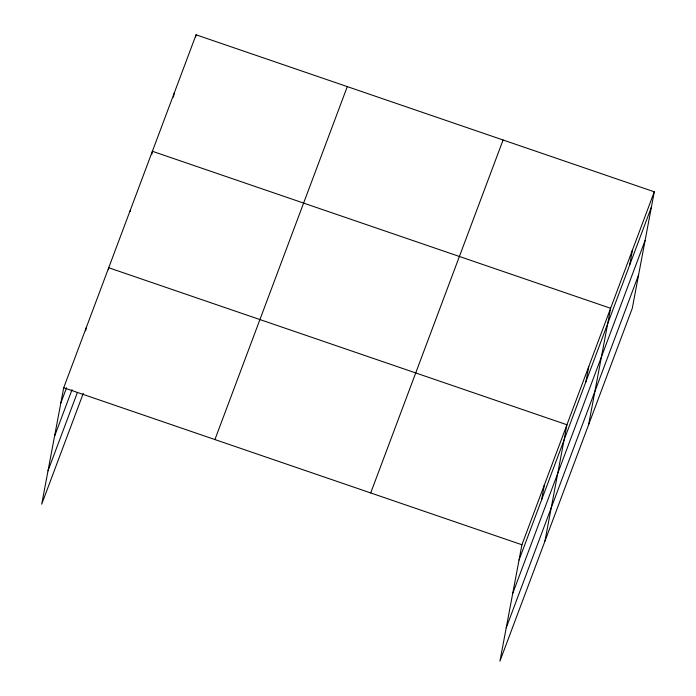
<?xml version="1.0" encoding="UTF-8"?>
<svg xmlns="http://www.w3.org/2000/svg" width="696" height="696" viewBox="0 0 696 696"><rect width="100%" height="100%" fill="white"/><g stroke="black" fill="none" stroke-linecap="round" stroke-linejoin="round"><path stroke-width="1.04" d="M654.292 191.809L521.922 544.759L499.919 661.2L632.29 308.25L654.292 191.809L196.081 34.8L63.71 387.75L41.708 504.191L83.285 393.344M85.634 330.809L86.208 327.755M108.332 269.787L108.715 267.751L566.927 424.751L544.924 541.192M130.169 211.549L130.561 209.513M151.824 154.329L152.398 151.276L610.61 308.285L588.607 424.725M173.469 97.118L174.244 93.038M195.698 36.836L196.081 34.8M541.532 500.041L544.42 484.755M585.875 381.808L588.773 366.514M629.567 265.333L632.455 250.047M60.822 403.045L66.538 387.785M54.514 436.418L72.053 389.638M48.015 470.809L77.386 392.509M214.916 439.567L347.295 86.608M370.707 492.951L503.086 139.992M519.033 560.045L651.404 207.095M512.726 593.427L645.096 240.477M506.227 627.818L638.597 274.868M63.71 387.75L521.922 544.759"/></g></svg>
